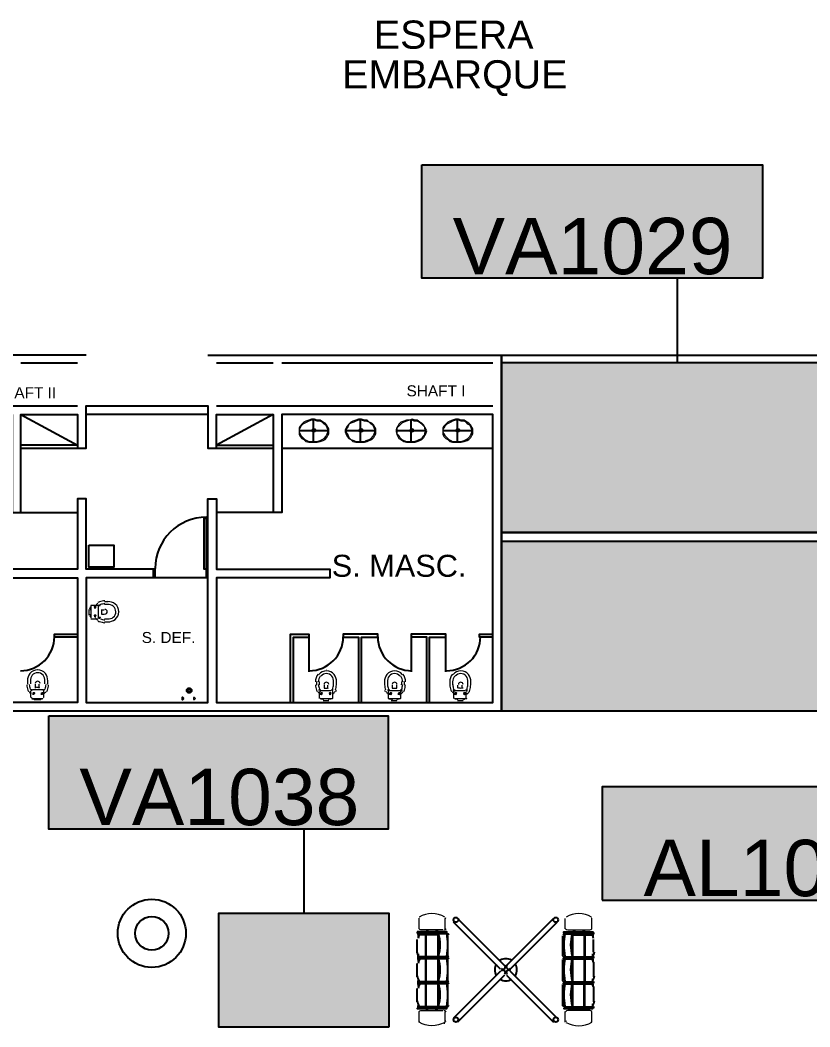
# Model space of a CAD drawing. Header units: inches. Extents: x 6 to 332, y 4 to 234.
# Drawn here: x 220.43 to 234.37, y 118.92 to 136.68 of the extents above; entities that cross this region are included whole.
import ezdxf

# ---------------------------------------------------------------- set-up
doc = ezdxf.new("R2010")
doc.units = ezdxf.units.IN
doc.header["$MEASUREMENT"] = 0
for name, color, linetype, true_color in [('PDF_BASE', 7, 'Continuous', 0x767676), ('PDF_COM_ALIMENTAÇÃO', 7, 'Continuous', 0xbe1e2d), ('PDF_COM_AÇÃO EVENTUAL', 7, 'Continuous', 0xa29dcd), ('PDF_COM_VAREJO', 7, 'Continuous', 0xead817), ('PDF_Text', 7, 'Continuous', 0x767676)]:
    doc.layers.add(name, color=color, linetype=linetype, true_color=true_color)
doc.styles.add('PDF Arial', font='arial.ttf')

msp = doc.modelspace()

# ---------------------------------------------------------------- linework, layer by layer
at = {"layer": 'PDF_BASE', "lineweight": 25}
for points in [[(221.599, 130.769), (198.485, 130.769), (194.777, 134.495), (194.354, 134.071), (203.87, 124.538), (204.073, 124.538)], [(248.98, 124.487), (248.98, 128.196), (254.145, 128.196), (254.145, 134.342), (259.191, 134.342), (259.191, 124.487), (228.931, 124.487), (222.598, 124.487)], [(241.496, 127.637), (228.931, 127.637), (228.931, 130.769), (241.496, 130.769), (241.496, 133.089), (238.973, 133.089)], [(228.931, 126.587), (228.931, 130.769), (228.931, 124.487), (216.418, 124.487), (216.418, 130.634), (198.638, 130.634), (202.515, 126.756), (204.073, 126.756), (204.073, 124.487)], [(223.75, 130.769), (235.146, 130.769)], [(220.448, 130.634), (221.447, 130.634)], [(223.902, 130.634), (224.901, 130.634)], [(225.054, 130.634), (228.779, 130.634)], [(235.146, 130.634), (241.496, 130.634), (241.496, 127.637), (228.931, 127.637)], [(216.57, 129.872), (221.447, 129.872)], [(220.448, 129.127), (221.599, 129.127), (221.599, 129.872), (223.75, 129.872), (223.75, 129.127), (224.901, 129.127)], [(223.902, 129.872), (228.779, 129.872)], [(222.818, 126.841), (222.818, 126.993), (221.599, 126.993), (221.599, 128.229), (221.447, 128.229), (221.447, 126.993), (219.449, 126.993), (219.449, 126.841), (221.447, 126.841), (221.447, 124.64), (216.57, 124.64), (216.57, 129.72), (220.295, 129.72), (220.295, 127.992), (221.447, 127.992)], [(220.448, 127.992), (220.448, 129.72), (221.447, 129.72), (221.447, 129.127)], [(220.448, 129.72), (221.447, 129.178), (220.448, 129.178)], [(223.75, 126.841), (221.599, 126.841), (221.599, 124.64), (223.75, 124.64), (223.75, 126.993), (223.75, 128.229), (223.902, 128.229), (223.902, 126.993), (225.9, 126.993), (225.9, 126.841), (223.902, 126.841), (223.902, 124.64), (228.779, 124.64), (228.779, 129.72), (225.054, 129.72), (225.054, 127.992), (223.902, 127.992)], [(223.75, 129.72), (221.599, 129.72)], [(223.902, 129.127), (223.902, 129.72), (224.901, 129.72), (224.901, 127.992)], [(224.901, 129.72), (223.902, 129.178), (224.901, 129.178)], [(225.612, 129.245), (225.612, 129.618)], [(226.442, 129.245), (226.442, 129.618)], [(227.339, 129.245), (227.339, 129.618)], [(228.152, 129.245), (228.152, 129.618)], [(225.866, 129.432), (225.358, 129.432)], [(226.696, 129.432), (226.188, 129.432)], [(227.593, 129.432), (227.086, 129.432)], [(228.406, 129.432), (227.898, 129.432)], [(225.054, 129.127), (228.779, 129.127)], [(223.75, 126.993), (223.682, 126.993), (223.682, 127.891), (223.716, 127.891), (223.716, 126.841)], [(228.931, 127.484), (241.496, 127.484), (241.496, 124.487)], [(222.784, 126.993), (222.784, 126.841)], [(221.768, 126.316), (221.752, 126.316), (221.752, 126.299)], [(221.768, 126.164), (221.752, 126.164), (221.752, 126.147)], [(221.447, 125.791), (221.04, 125.791), (221.04, 125.842), (221.447, 125.842)], [(225.206, 124.64), (225.206, 125.842), (225.528, 125.842), (225.528, 125.182)], [(225.257, 124.64), (225.257, 125.791), (225.528, 125.791)], [(226.459, 124.64), (226.459, 125.791), (226.747, 125.791), (226.747, 125.842), (226.137, 125.842), (226.137, 125.791), (226.408, 125.791), (226.408, 124.64)], [(227.949, 125.182), (227.949, 125.842), (227.339, 125.842), (227.339, 125.182)], [(227.61, 124.64), (227.61, 125.791), (227.339, 125.791)], [(227.661, 124.64), (227.661, 125.791), (227.949, 125.791)], [(228.779, 125.791), (228.542, 125.791), (228.542, 125.842), (228.779, 125.842)], [(220.651, 124.792), (220.668, 124.792), (220.668, 124.775)], [(220.82, 124.775), (220.82, 124.792), (220.803, 124.792)], [(225.748, 124.775), (225.748, 124.792), (225.765, 124.792)], [(225.917, 124.792), (225.9, 124.792), (225.9, 124.775)], [(226.95, 124.792), (226.967, 124.792), (226.967, 124.775)], [(227.102, 124.792), (227.119, 124.792), (227.119, 124.775)], [(228.118, 124.775), (228.118, 124.792), (228.135, 124.792)], [(228.288, 124.792), (228.271, 124.792), (228.271, 124.775)], [(228.982, 120), (228.152, 120.83)], [(229.016, 120), (229.846, 120.83)], [(227.61, 120.626), (227.61, 120.593)], [(227.627, 120.626), (227.627, 120.593)], [(227.78, 120.626), (227.78, 120.593)], [(227.797, 120.626), (227.797, 120.593)], [(228.914, 119.932), (228.085, 120.762)], [(229.084, 119.932), (229.913, 120.762)], [(230.201, 120.626), (230.201, 120.593)], [(230.218, 120.626), (230.218, 120.593)], [(230.371, 120.626), (230.371, 120.593)], [(230.387, 120.626), (230.387, 120.593)], [(227.441, 120.593), (227.441, 120.593)], [(227.966, 120.559), (227.441, 120.559)], [(227.458, 120.593), (227.458, 120.593)], [(227.458, 120.559), (227.458, 120.491)], [(227.831, 120.542), (227.475, 120.542)], [(227.593, 120.152), (227.593, 120.542), (227.593, 120.152)], [(227.814, 120.152), (227.814, 120.542), (227.814, 120.152)], [(227.949, 120.593), (227.949, 120.593)], [(227.966, 120.593), (227.966, 120.593)], [(227.983, 120.169), (227.983, 120.525)], [(230.015, 120.169), (230.015, 120.525)], [(230.032, 120.593), (230.032, 120.593)], [(230.032, 120.559), (230.54, 120.559), (230.54, 120.491)], [(230.167, 120.542), (230.523, 120.542)], [(230.184, 120.152), (230.184, 120.542), (230.184, 120.152)], [(230.387, 120.542), (230.387, 120.152)], [(230.404, 120.542), (230.404, 120.152)], [(230.54, 120.593), (230.54, 120.593)], [(230.557, 120.237), (230.557, 120.457)], [(227.966, 120.152), (227.441, 120.152)], [(227.966, 120.118), (227.441, 120.118)], [(227.458, 120.203), (227.458, 120.152)], [(227.458, 120.118), (227.458, 120.068)], [(227.831, 120.118), (227.475, 120.118)], [(227.593, 119.712), (227.593, 120.118), (227.593, 119.712)], [(227.814, 119.712), (227.814, 120.118), (227.814, 119.712)], [(227.983, 119.729), (227.983, 120.102)], [(230.015, 119.729), (230.015, 120.102)], [(230.032, 120.152), (230.54, 120.152), (230.54, 120.203)], [(230.032, 120.118), (230.54, 120.118), (230.54, 120.068)], [(230.167, 120.152), (230.523, 120.152)], [(230.184, 119.712), (230.184, 120.118), (230.184, 119.712)], [(230.387, 120.118), (230.387, 119.712)], [(230.404, 120.118), (230.404, 119.712)], [(227.441, 119.797), (227.441, 120.034)], [(228.914, 119.898), (228.085, 119.069)], [(229.084, 119.898), (229.913, 119.069)], [(227.966, 119.712), (227.441, 119.712)], [(227.458, 119.763), (227.458, 119.712)], [(227.831, 119.712), (227.475, 119.712)], [(228.982, 119.831), (228.152, 119.001)], [(229.016, 119.831), (229.846, 119.001)], [(230.032, 119.712), (230.54, 119.712), (230.54, 119.763)], [(230.167, 119.712), (230.523, 119.712)], [(227.966, 119.678), (227.441, 119.678)], [(227.441, 119.356), (227.441, 119.594)], [(227.458, 119.678), (227.458, 119.627)], [(227.831, 119.678), (227.475, 119.678)], [(227.593, 119.678), (227.593, 119.272), (227.593, 119.678)], [(227.814, 119.678), (227.814, 119.272), (227.814, 119.678)], [(227.983, 119.289), (227.983, 119.661)], [(230.015, 119.289), (230.015, 119.661)], [(230.032, 119.678), (230.54, 119.678), (230.54, 119.627)], [(230.184, 119.678), (230.184, 119.272), (230.184, 119.678)], [(230.387, 119.272), (230.387, 119.678)], [(230.404, 119.272), (230.404, 119.678)], [(227.966, 119.272), (227.441, 119.272)], [(227.441, 119.238), (227.441, 119.238)], [(227.441, 119.238), (227.441, 119.238)], [(227.441, 119.238), (227.458, 119.238)], [(227.458, 119.323), (227.458, 119.272)], [(227.458, 119.238), (227.458, 119.238)], [(227.831, 119.272), (227.475, 119.272)], [(227.61, 119.204), (227.61, 119.238)], [(227.627, 119.204), (227.627, 119.238)], [(227.78, 119.204), (227.78, 119.238)], [(227.797, 119.204), (227.797, 119.238)], [(227.949, 119.238), (227.949, 119.238)], [(227.949, 119.238), (227.949, 119.238)], [(227.966, 119.238), (227.966, 119.238)], [(230.032, 119.272), (230.54, 119.272), (230.54, 119.323)], [(230.032, 119.238), (230.032, 119.238)], [(230.032, 119.238), (230.032, 119.238)], [(230.049, 119.238), (230.049, 119.238)], [(230.167, 119.272), (230.523, 119.272)], [(230.201, 119.204), (230.201, 119.238)], [(230.218, 119.204), (230.218, 119.238)], [(230.371, 119.204), (230.371, 119.238)], [(230.387, 119.204), (230.387, 119.238)], [(230.54, 119.238), (230.54, 119.238)], [(230.54, 119.238), (230.54, 119.238)]]:
    msp.add_lwpolyline(points, dxfattribs=at)
at = {"layer": 'PDF_BASE', "lineweight": 0}
for points in [[(225.883, 129.432), (225.883, 129.466), (225.866, 129.499), (225.849, 129.533), (225.816, 129.567), (225.782, 129.584), (225.731, 129.618), (225.68, 129.618), (225.629, 129.635), (225.578, 129.635), (225.528, 129.618), (225.477, 129.601), (225.443, 129.584), (225.409, 129.55), (225.375, 129.516), (225.358, 129.483), (225.358, 129.449), (225.358, 129.415), (225.358, 129.364), (225.375, 129.33), (225.409, 129.296), (225.443, 129.279), (225.477, 129.245), (225.528, 129.229), (225.578, 129.229), (225.629, 129.229), (225.68, 129.229), (225.731, 129.245), (225.782, 129.262), (225.816, 129.279), (225.849, 129.313), (225.866, 129.347), (225.883, 129.381)], [(225.866, 129.432), (225.866, 129.466), (225.849, 129.499), (225.832, 129.533), (225.799, 129.55), (225.765, 129.584), (225.731, 129.601), (225.68, 129.601), (225.629, 129.618), (225.578, 129.618), (225.528, 129.601), (225.494, 129.584), (225.46, 129.567), (225.426, 129.55), (225.392, 129.516), (225.375, 129.483), (225.358, 129.449), (225.358, 129.415), (225.375, 129.381), (225.392, 129.347), (225.426, 129.313), (225.46, 129.279), (225.494, 129.262), (225.528, 129.245), (225.578, 129.245), (225.629, 129.245), (225.68, 129.245), (225.731, 129.262), (225.765, 129.279), (225.799, 129.296), (225.832, 129.33), (225.849, 129.364), (225.866, 129.398)], [(226.713, 129.432), (226.713, 129.466), (226.696, 129.499), (226.679, 129.533), (226.645, 129.567), (226.594, 129.584), (226.561, 129.618), (226.51, 129.618), (226.459, 129.635), (226.408, 129.635), (226.357, 129.618), (226.307, 129.601), (226.273, 129.584), (226.239, 129.55), (226.205, 129.516), (226.188, 129.483), (226.171, 129.449), (226.171, 129.415), (226.188, 129.364), (226.205, 129.33), (226.239, 129.296), (226.273, 129.279), (226.307, 129.245), (226.357, 129.229), (226.408, 129.229), (226.459, 129.229), (226.51, 129.229), (226.561, 129.245), (226.594, 129.262), (226.645, 129.279), (226.679, 129.313), (226.696, 129.347), (226.713, 129.381)], [(226.696, 129.432), (226.696, 129.466), (226.679, 129.499), (226.662, 129.533), (226.628, 129.55), (226.594, 129.584), (226.544, 129.601), (226.51, 129.601), (226.459, 129.618), (226.408, 129.618), (226.357, 129.601), (226.324, 129.584), (226.273, 129.567), (226.239, 129.55), (226.222, 129.516), (226.205, 129.483), (226.188, 129.449), (226.188, 129.415), (226.205, 129.381), (226.222, 129.347), (226.239, 129.313), (226.273, 129.279), (226.324, 129.262), (226.357, 129.245), (226.408, 129.245), (226.459, 129.245), (226.51, 129.245), (226.544, 129.262), (226.594, 129.279), (226.628, 129.296), (226.662, 129.33), (226.679, 129.364), (226.696, 129.398)], [(227.61, 129.432), (227.593, 129.466), (227.577, 129.499), (227.56, 129.533), (227.526, 129.567), (227.492, 129.584), (227.441, 129.618), (227.407, 129.618), (227.356, 129.635), (227.306, 129.618), (227.255, 129.618), (227.204, 129.601), (227.153, 129.584), (227.119, 129.55), (227.102, 129.516), (227.086, 129.483), (227.069, 129.449), (227.069, 129.415), (227.086, 129.364), (227.102, 129.33), (227.119, 129.296), (227.153, 129.279), (227.204, 129.245), (227.255, 129.229), (227.306, 129.229), (227.356, 129.229), (227.407, 129.229), (227.441, 129.245), (227.492, 129.262), (227.526, 129.279), (227.56, 129.313), (227.577, 129.347), (227.593, 129.381)], [(227.593, 129.432), (227.577, 129.466), (227.577, 129.499), (227.543, 129.533), (227.526, 129.55), (227.475, 129.584), (227.441, 129.601), (227.39, 129.601), (227.356, 129.618), (227.306, 129.618), (227.255, 129.601), (227.204, 129.584), (227.17, 129.567), (227.136, 129.533), (227.119, 129.516), (227.086, 129.483), (227.086, 129.449), (227.086, 129.415), (227.086, 129.381), (227.119, 129.347), (227.136, 129.313), (227.17, 129.279), (227.204, 129.262), (227.255, 129.245), (227.306, 129.245), (227.356, 129.245), (227.39, 129.245), (227.441, 129.262), (227.475, 129.279), (227.526, 129.296), (227.543, 129.33), (227.577, 129.364), (227.577, 129.398)], [(228.423, 129.432), (228.423, 129.466), (228.406, 129.499), (228.389, 129.533), (228.355, 129.567), (228.322, 129.584), (228.271, 129.618), (228.22, 129.618), (228.169, 129.635), (228.118, 129.635), (228.068, 129.618), (228.017, 129.601), (227.983, 129.584), (227.949, 129.55), (227.915, 129.516), (227.898, 129.483), (227.898, 129.449), (227.898, 129.415), (227.898, 129.364), (227.915, 129.33), (227.949, 129.296), (227.983, 129.279), (228.017, 129.245), (228.068, 129.229), (228.118, 129.229), (228.169, 129.229), (228.22, 129.229), (228.271, 129.245), (228.322, 129.262), (228.355, 129.279), (228.389, 129.313), (228.406, 129.347), (228.423, 129.381)], [(228.406, 129.432), (228.406, 129.466), (228.389, 129.499), (228.372, 129.533), (228.339, 129.55), (228.305, 129.584), (228.271, 129.601), (228.22, 129.601), (228.169, 129.618), (228.118, 129.618), (228.068, 129.601), (228.034, 129.584), (228, 129.567), (227.966, 129.55), (227.932, 129.516), (227.915, 129.483), (227.898, 129.449), (227.898, 129.415), (227.915, 129.381), (227.932, 129.347), (227.966, 129.313), (228, 129.279), (228.034, 129.262), (228.068, 129.245), (228.118, 129.245), (228.169, 129.245), (228.22, 129.245), (228.271, 129.262), (228.305, 129.279), (228.339, 129.296), (228.372, 129.33), (228.389, 129.364), (228.406, 129.398)], [(223.326, 124.707), (223.309, 124.724), (223.292, 124.724), (223.292, 124.707), (223.292, 124.69), (223.309, 124.69)], [(223.53, 124.707), (223.513, 124.724), (223.496, 124.724), (223.496, 124.707), (223.496, 124.69), (223.513, 124.69)], [(227.949, 119.238), (227.949, 119.238), (227.949, 119.238)], [(230.049, 119.238), (230.049, 119.238), (230.049, 119.238)]]:
    msp.add_lwpolyline(points, close=True, dxfattribs=at)
at = {"layer": 'PDF_BASE', "lineweight": 25}
for points in [[(221.65, 127.417), (222.09, 127.417), (222.09, 127.027), (221.65, 127.027)], [(223.326, 124.707), (223.309, 124.724), (223.292, 124.724), (223.292, 124.707), (223.292, 124.69), (223.309, 124.69)], [(227.441, 120.593), (227.441, 120.576), (227.458, 120.576), (227.966, 120.576), (227.966, 120.593), (227.949, 120.593), (227.458, 120.593)], [(230.049, 120.593), (230.54, 120.593), (230.54, 120.576), (230.032, 120.576), (230.032, 120.593)], [(227.949, 119.238), (227.966, 119.238), (227.441, 119.238), (227.458, 119.238)], [(230.049, 119.238), (230.032, 119.238), (230.54, 119.238)]]:
    msp.add_lwpolyline(points, close=True, dxfattribs=at)
at = {"layer": 'PDF_BASE', "lineweight": 0}
for points in [[(221.65, 126.282), (221.65, 126.282)], [(221.65, 126.282), (221.65, 126.181)], [(221.667, 126.316), (221.667, 126.316)], [(221.667, 126.282), (221.667, 126.282)], [(221.667, 126.282), (221.684, 126.282)], [(221.802, 126.35), (221.684, 126.35)], [(221.684, 126.35), (221.684, 126.35)], [(221.684, 126.333), (221.684, 126.13)], [(221.684, 126.333), (221.684, 126.333)], [(221.752, 126.35), (221.752, 126.35)], [(221.802, 126.35), (221.802, 126.35)], [(221.819, 126.147), (221.819, 126.333)], [(221.819, 126.333), (221.819, 126.333)], [(221.65, 126.181), (221.65, 126.181)], [(221.667, 126.181), (221.667, 126.181)], [(221.667, 126.181), (221.684, 126.181)], [(221.667, 126.164), (221.667, 126.164)], [(221.667, 126.164), (221.684, 126.147)], [(221.684, 126.13), (221.684, 126.13)], [(221.684, 126.113), (221.684, 126.113)], [(221.684, 126.113), (221.802, 126.113)], [(221.752, 126.113), (221.752, 126.113)], [(221.802, 126.113), (221.802, 126.113)], [(221.819, 126.147), (221.819, 126.147)], [(221.921, 126.265), (221.87, 126.265)], [(221.87, 126.265), (221.87, 126.265)], [(221.87, 126.197), (221.87, 126.197)], [(221.921, 126.265), (221.921, 126.265)], [(221.921, 126.197), (221.921, 126.197)], [(220.837, 124.86), (220.651, 124.86)], [(220.651, 124.86), (220.651, 124.86)], [(220.702, 124.961), (220.702, 124.894)], [(220.702, 124.961), (220.702, 124.961)], [(220.702, 124.894), (220.702, 124.894)], [(220.769, 124.894), (220.769, 124.961)], [(220.769, 124.961), (220.769, 124.961)], [(220.769, 124.894), (220.769, 124.894)], [(220.837, 124.86), (220.837, 124.86)], [(225.799, 124.944), (225.799, 124.944)], [(225.799, 124.894), (225.799, 124.894)], [(225.866, 124.894), (225.866, 124.944)], [(225.866, 124.944), (225.866, 124.944)], [(225.866, 124.894), (225.866, 124.894)], [(227.001, 124.944), (227.001, 124.944)], [(227.001, 124.894), (227.001, 124.894)], [(227.086, 124.944), (227.086, 124.944)], [(227.086, 124.894), (227.086, 124.894)], [(228.152, 124.944), (228.152, 124.894)], [(228.152, 124.944), (228.152, 124.944)], [(228.152, 124.894), (228.152, 124.894)], [(228.237, 124.894), (228.237, 124.944)], [(228.237, 124.944), (228.237, 124.944)], [(228.237, 124.894), (228.237, 124.894)], [(220.617, 124.843), (220.617, 124.724)], [(220.617, 124.843), (220.617, 124.843)], [(220.617, 124.792), (220.617, 124.792)], [(220.617, 124.724), (220.617, 124.724)], [(220.634, 124.707), (220.634, 124.707)], [(220.634, 124.707), (220.837, 124.707)], [(220.651, 124.707), (220.651, 124.69)], [(220.651, 124.69), (220.651, 124.69)], [(220.685, 124.707), (220.685, 124.69), (220.786, 124.69), (220.786, 124.707)], [(220.685, 124.69), (220.685, 124.69)], [(220.685, 124.69), (220.685, 124.69)], [(220.786, 124.69), (220.786, 124.69)], [(220.786, 124.69), (220.786, 124.69)], [(220.82, 124.69), (220.82, 124.69)], [(220.837, 124.707), (220.837, 124.707)], [(220.854, 124.724), (220.854, 124.843)], [(220.854, 124.843), (220.854, 124.843)], [(220.854, 124.792), (220.854, 124.792)], [(220.854, 124.724), (220.854, 124.724)], [(225.714, 124.826), (225.714, 124.707)], [(225.714, 124.826), (225.714, 124.826)], [(225.714, 124.775), (225.714, 124.775)], [(225.714, 124.707), (225.714, 124.707)], [(225.917, 124.843), (225.731, 124.843)], [(225.731, 124.843), (225.731, 124.843)], [(225.731, 124.707), (225.731, 124.707)], [(225.731, 124.707), (225.934, 124.707)], [(225.748, 124.707), (225.748, 124.69)], [(225.748, 124.69), (225.748, 124.69)], [(225.782, 124.69), (225.782, 124.707)], [(225.782, 124.69), (225.782, 124.69)], [(225.883, 124.69), (225.883, 124.707)], [(225.883, 124.69), (225.883, 124.69)], [(225.9, 124.69), (225.9, 124.69)], [(225.917, 124.843), (225.917, 124.843)], [(225.934, 124.707), (225.934, 124.707)], [(225.951, 124.707), (225.951, 124.826)], [(225.951, 124.826), (225.951, 124.826)], [(225.951, 124.775), (225.951, 124.775)], [(225.951, 124.707), (225.951, 124.707)], [(226.933, 124.826), (226.933, 124.707), (227.136, 124.707)], [(226.933, 124.826), (226.933, 124.826)], [(226.933, 124.775), (226.933, 124.775)], [(226.933, 124.707), (226.933, 124.707)], [(226.933, 124.707), (226.933, 124.707)], [(227.136, 124.843), (226.95, 124.843)], [(226.95, 124.843), (226.95, 124.843)], [(226.95, 124.707), (226.967, 124.69)], [(226.967, 124.69), (226.967, 124.69)], [(226.984, 124.69), (226.984, 124.707)], [(226.984, 124.69), (226.984, 124.69)], [(227.086, 124.69), (227.086, 124.707)], [(227.086, 124.69), (227.086, 124.69)], [(227.119, 124.69), (227.119, 124.69)], [(227.136, 124.843), (227.136, 124.843)], [(227.136, 124.707), (227.136, 124.707)], [(227.153, 124.707), (227.153, 124.826)], [(227.153, 124.826), (227.153, 124.826)], [(227.153, 124.775), (227.153, 124.775)], [(227.153, 124.707), (227.153, 124.707)], [(228.085, 124.826), (228.085, 124.707)], [(228.085, 124.826), (228.085, 124.826)], [(228.085, 124.775), (228.085, 124.775)], [(228.085, 124.707), (228.085, 124.707)], [(228.288, 124.843), (228.101, 124.843)], [(228.101, 124.843), (228.101, 124.843)], [(228.101, 124.707), (228.305, 124.707), (228.305, 124.826)], [(228.101, 124.707), (228.101, 124.707)], [(228.118, 124.707), (228.118, 124.69)], [(228.118, 124.69), (228.118, 124.69)], [(228.152, 124.69), (228.152, 124.707)], [(228.152, 124.69), (228.152, 124.69)], [(228.254, 124.69), (228.254, 124.707)], [(228.254, 124.69), (228.254, 124.69)], [(228.271, 124.69), (228.271, 124.707)], [(228.271, 124.69), (228.271, 124.69)], [(228.288, 124.843), (228.288, 124.843)], [(228.305, 124.826), (228.305, 124.826)], [(228.305, 124.775), (228.305, 124.775)], [(228.305, 124.707), (228.305, 124.707)], [(228.305, 124.707), (228.305, 124.707)], [(225.782, 124.674), (225.782, 124.674)], [(225.782, 124.674), (225.883, 124.674)], [(225.883, 124.674), (225.883, 124.674)], [(226.984, 124.674), (226.984, 124.674)], [(226.984, 124.674), (227.086, 124.674)], [(227.086, 124.674), (227.086, 124.674)], [(228.152, 124.674), (228.152, 124.674)], [(228.152, 124.674), (228.254, 124.674)], [(228.254, 124.674), (228.254, 124.674)], [(227.932, 120.83), (227.932, 120.643)], [(230.049, 120.83), (230.049, 120.643)], [(227.932, 119.187), (227.932, 119.001)], [(230.049, 119.187), (230.049, 119.001)], [(227.915, 118.984), (227.932, 118.984)], [(230.066, 118.984), (230.066, 118.984)]]:
    msp.add_lwpolyline(points, dxfattribs=at)
for points in [[(221.675, 126.299, 0.399698), (221.667, 126.293, -0.252782), (221.684, 126.316), (221.667, 126.316)], [(221.927, 126.433, 0.054222), (221.836, 126.415, 0.065502), (221.807, 126.403)], [(221.826, 126.347, 0.100573), (221.809, 126.35, -0.448452), (221.819, 126.341)], [(221.932, 126.382, 0.054221), (221.852, 126.365, 0.314953), (221.836, 126.341)], [(221.98, 126.113, 0.171295), (222.079, 126.143, 0.222394), (222.124, 126.241, 0.222394), (222.079, 126.337, 0.17127), (221.98, 126.367)], [(221.981, 126.062, 0.170482), (222.112, 126.104, 0.22277), (222.175, 126.238, 0.223475), (222.112, 126.376, 0.170481), (221.981, 126.418)], [(221.675, 126.181, -0.399698), (221.667, 126.187, 0.252782), (221.68, 126.167)], [(221.819, 126.139, -0.448452), (221.809, 126.13, 0.100597), (221.826, 126.133)], [(221.873, 126.279, 0.075018), (221.87, 126.197), (221.921, 126.197)], [(221.807, 126.076, 0.065502), (221.834, 126.066, 0.054222), (221.927, 126.047)], [(220.922, 125.021, 0.170481), (220.88, 125.152, 0.222744), (220.746, 125.215, 0.22345), (220.608, 125.152, 0.170482), (220.566, 125.021)], [(220.871, 125.02, 0.171295), (220.841, 125.12, 0.222369), (220.743, 125.165, 0.222367), (220.647, 125.12, 0.171295), (220.617, 125.02)], [(226.019, 125.005, 0.170481), (225.977, 125.135, 0.222744), (225.843, 125.198, 0.22345), (225.705, 125.135)], [(225.968, 125.003, 0.171295), (225.938, 125.103, 0.222369), (225.84, 125.148, 0.222367), (225.744, 125.103)], [(227.179, 125.135, 0.222744), (227.045, 125.198, 0.22345), (226.907, 125.135, 0.170482), (226.865, 125.005)], [(227.14, 125.103, 0.222369), (227.042, 125.148, 0.222367), (226.946, 125.103, 0.171295), (226.916, 125.003)], [(228.389, 125.005, 0.170481), (228.347, 125.135, 0.222744), (228.213, 125.198, 0.22345), (228.076, 125.135)], [(228.339, 125.003, 0.171295), (228.308, 125.103, 0.222369), (228.21, 125.148, 0.222367), (228.115, 125.103)], [(220.551, 124.951, 0.054222), (220.569, 124.859, 0.065502), (220.581, 124.831)], [(220.637, 124.866, 0.100597), (220.634, 124.85, -0.448416), (220.643, 124.86, -0.314953), (220.619, 124.876, -0.054221), (220.601, 124.955)], [(220.887, 124.955, -0.054221), (220.869, 124.876, -0.314953), (220.845, 124.86, -0.448452), (220.854, 124.85, 0.100597), (220.851, 124.866)], [(220.907, 124.831, 0.065502), (220.918, 124.857, 0.054222), (220.937, 124.951)], [(225.648, 124.951, 0.054222), (225.665, 124.859, 0.065502), (225.678, 124.831)], [(225.698, 124.955, 0.054221), (225.716, 124.876, 0.314953), (225.74, 124.86)], [(225.799, 124.944), (225.799, 124.894, 0.075018), (225.88, 124.897)], [(225.925, 124.86, 0.314953), (225.951, 124.874, 0.054221), (225.967, 124.955)], [(226.917, 124.955, 0.054221), (226.935, 124.876, 0.314953), (226.959, 124.86)], [(227.001, 124.944), (227.001, 124.894, 0.075018), (227.086, 124.894), (227.086, 124.944)], [(227.144, 124.86, 0.314953), (227.17, 124.874, 0.054221), (227.186, 124.955)], [(227.207, 124.831, 0.065502), (227.217, 124.857, 0.054222), (227.236, 124.951)], [(228.018, 124.951, 0.054222), (228.036, 124.859, 0.065502), (228.048, 124.831)], [(228.069, 124.955, 0.054221), (228.086, 124.876, 0.314953), (228.111, 124.86)], [(228.296, 124.86, 0.314953), (228.322, 124.874, 0.054221), (228.337, 124.955)], [(228.327, 124.798, 0.168704), (228.363, 124.832, 0.065502), (228.369, 124.857, 0.054222), (228.388, 124.951)], [(220.592, 124.832, 0.168704), (220.629, 124.798, 0.293588), (220.629, 124.808)], [(220.671, 124.704, 0.252782), (220.691, 124.691, -0.399698), (220.685, 124.699)], [(220.82, 124.69), (220.82, 124.707, -0.252782), (220.797, 124.691, 0.399698), (220.803, 124.699)], [(220.859, 124.808, 0.293588), (220.854, 124.8, 0.168704), (220.896, 124.832)], [(225.734, 124.85, 0.100597), (225.731, 124.833, -0.448416), (225.74, 124.843)], [(225.768, 124.704, 0.252782), (225.788, 124.691, -0.399698), (225.782, 124.699)], [(225.9, 124.69), (225.917, 124.707, -0.252782), (225.894, 124.691)], [(225.942, 124.843, -0.448452), (225.951, 124.833, 0.100597), (225.948, 124.85)], [(226.936, 124.85, 0.100597), (226.933, 124.833, -0.448416), (226.942, 124.843)], [(227.119, 124.69), (227.119, 124.707, -0.252782), (227.096, 124.691, 0.399698), (227.102, 124.699)], [(228.138, 124.704, 0.252782), (228.158, 124.691, -0.399698), (228.152, 124.699)], [(228.312, 124.843, -0.448452), (228.322, 124.833, 0.100597), (228.319, 124.85)], [(227.898, 120.626), (227.509, 120.626, -0.199611), (227.475, 120.643), (227.475, 120.83, -0.06473), (227.484, 120.836)], [(230.063, 120.647, 0.199608), (230.1, 120.626), (230.489, 120.626, 0.199608), (230.523, 120.643), (230.523, 120.83, 0.064734), (230.514, 120.836)], [(227.928, 118.996, -0.282034), (227.475, 119.001), (227.475, 119.187, -0.199611), (227.509, 119.204), (227.898, 119.204)], [(230.07, 118.996, 0.282008), (230.523, 119.001), (230.523, 119.187, 0.199611), (230.489, 119.204), (230.1, 119.204, 0.199608), (230.063, 119.184)]]:
    msp.add_lwpolyline(points, format="xyb", dxfattribs=at)
at = {"layer": 'PDF_BASE', "lineweight": 25}
for points in [[(227.831, 120.152), (227.475, 120.152, -0.125917), (227.441, 120.237), (227.441, 120.457)], [(227.965, 119.248, 0.099998), (227.965, 119.278, 0.096894), (227.963, 119.687, 0.099998), (227.965, 119.719, 0.096894), (227.963, 120.127, 0.099998), (227.965, 120.159, 0.096894), (227.963, 120.567)], [(230.052, 120.567, 0.09687), (230.05, 120.159, 0.099991), (230.052, 120.127, 0.09687), (230.05, 119.719, 0.099991), (230.052, 119.687, 0.09687), (230.05, 119.278, 0.099991), (230.05, 119.248)], [(229.106, 120.091, 0.133912), (229.007, 120.118, 0.133962), (228.909, 120.091)], [(230.167, 120.118), (230.523, 120.118, -0.118597), (230.557, 120.034), (230.557, 119.797)], [(228.909, 119.756, 0.133986), (229.007, 119.729, 0.133913), (229.106, 119.756)], [(230.167, 119.678), (230.523, 119.678, -0.118887), (230.557, 119.594), (230.557, 119.356)]]:
    msp.add_lwpolyline(points, format="xyb", dxfattribs=at)
for centre, radius in [((225.621, 129.44), 0.0254), ((225.621, 129.44), 0.0254), ((226.451, 129.44), 0.0254), ((226.451, 129.44), 0.0254), ((227.348, 129.44), 0.0254), ((227.348, 129.44), 0.0254), ((228.161, 129.44), 0.0254), ((228.161, 129.44), 0.0254), ((221.76, 126.324), 0.00847), ((221.76, 126.172), 0.00847), ((223.419, 124.851), 0.0423), ((223.419, 124.851), 0.0254), ((220.676, 124.801), 0.00847), ((220.829, 124.801), 0.00847), ((225.756, 124.801), 0.00847), ((225.909, 124.801), 0.00847), ((226.975, 124.801), 0.00847), ((227.128, 124.801), 0.00847), ((228.127, 124.801), 0.00847), ((228.279, 124.801), 0.00847), ((222.759, 120.567), 0.601), ((222.759, 120.567), 0.296), ((228.127, 120.804), 0.0423), ((229.888, 120.804), 0.0423), ((228.127, 119.043), 0.0423), ((229.888, 119.043), 0.0423)]:
    msp.add_circle(centre, radius, dxfattribs=at)
at = {"layer": 'PDF_BASE', "lineweight": 0}
for centre, radius in [((225.621, 129.44), 0.0254), ((225.621, 129.44), 0.0254), ((226.451, 129.44), 0.0254), ((226.451, 129.44), 0.0254), ((227.348, 129.44), 0.0254), ((227.348, 129.44), 0.0254), ((228.161, 129.44), 0.0254), ((228.161, 129.44), 0.0254), ((221.76, 126.324), 0.00847), ((221.76, 126.172), 0.00847), ((220.676, 124.801), 0.00847), ((220.829, 124.801), 0.00847), ((225.756, 124.784), 0.00847), ((225.909, 124.784), 0.00847), ((226.975, 124.784), 0.00847), ((227.128, 124.784), 0.00847), ((228.127, 124.784), 0.00847), ((228.279, 124.784), 0.00847)]:
    msp.add_circle(centre, radius, dxfattribs=at)
at = {"layer": 'PDF_BASE', "lineweight": 25}
for centre, radius, start, end in [((223.724, 127.002), 0.906, 90, 180), ((221.828, 126.308), 0.0423, 69.0542, 92.0266), ((221.828, 126.172), 0.0423, 267.9731, 290.9509), ((221.968, 126.24), 0.224, 359.4716, 359.5935), ((220.439, 125.8), 0.601, 270, 0), ((225.536, 125.8), 0.601, 270, 0), ((227.348, 125.8), 0.601, 180, 270), ((227.958, 125.8), 0.601, 270, 0), ((220.744, 125.066), 0.15, 90.371, 90.5539), ((225.841, 125.066), 0.149, 89.4612, 89.6442), ((220.676, 124.851), 0.0423, 159.0495, 182.0267), ((220.812, 124.851), 0.0423, 357.9734, 20.9507), ((225.756, 124.851), 0.0423, 159.0491, 182.0269), ((225.909, 124.851), 0.0423, 357.9731, 20.9509), ((226.975, 124.851), 0.0423, 159.0491, 182.0269), ((227.128, 124.851), 0.0423, 357.9731, 20.9509), ((228.127, 124.851), 0.0423, 159.0491, 182.0269), ((228.279, 124.851), 0.0423, 357.9731, 20.9509), ((227.534, 120.567), 0.0762, 168.5791, 191.4209), ((227.653, 120.449), 0.195, 145.1238, 172.1779), ((227.043, 120.364), 0.804, 345.4651, 14.5349), ((227.89, 120.567), 0.0593, 163.3667, 196.6333), ((227.89, 120.567), 0.0762, 348.5791, 11.4209), ((227.974, 120.533), 0.0254, 0.0055, 89.9998), ((230.04, 120.533), 0.0254, 89.9999, 180.0001), ((230.125, 120.567), 0.0762, 168.5797, 191.42), ((230.955, 120.364), 0.804, 165.4597, 194.535), ((230.108, 120.567), 0.0593, 343.3611, 16.6337), ((230.362, 120.449), 0.195, 7.822, 34.876), ((230.481, 120.567), 0.0762, 348.5797, 11.42), ((227.534, 120.144), 0.0762, 168.5791, 191.4209), ((227.653, 120.008), 0.195, 145.1238, 172.1779), ((227.873, 120.144), 0.0593, 163.3667, 196.6333), ((227.043, 119.924), 0.804, 345.4651, 14.5349), ((227.974, 120.178), 0.0254, 269.9999, 0.0001), ((227.974, 120.11), 0.0254, 0.0055, 89.9998), ((230.04, 120.178), 0.0254, 180.003, 269.997), ((230.04, 120.11), 0.0254, 89.9999, 180.0001), ((230.955, 119.924), 0.804, 165.4597, 194.535), ((230.142, 120.144), 0.0593, 343.3611, 16.6337), ((230.379, 120.262), 0.195, 323.9866, 352.694), ((230.481, 120.144), 0.0762, 348.5797, 11.42), ((229.007, 119.924), 0.195, 149.4801, 210.5199), ((228.957, 119.975), 0.0423, 225.0001, 44.9999), ((228.957, 119.873), 0.0423, 315.0001, 134.9999), ((229.058, 119.975), 0.0423, 135.0001, 314.9999), ((229.058, 119.873), 0.0423, 45.0056, 224.9997), ((229.007, 119.924), 0.195, 329.4801, 30.5199), ((227.636, 119.839), 0.195, 187.3061, 216.0131), ((227.534, 119.704), 0.0762, 168.5791, 191.4209), ((227.873, 119.704), 0.0593, 163.3667, 196.6333), ((227.974, 119.737), 0.0254, 269.9999, 0.0001), ((230.04, 119.737), 0.0254, 180.003, 269.997), ((230.142, 119.704), 0.0593, 343.3611, 16.6337), ((230.379, 119.839), 0.195, 323.9866, 352.694), ((230.481, 119.704), 0.0762, 348.5797, 11.42), ((227.653, 119.568), 0.195, 145.091, 172.2107), ((227.043, 119.483), 0.804, 345.4651, 14.5349), ((227.974, 119.67), 0.0254, 0.0055, 89.9998), ((230.04, 119.67), 0.0254, 89.9999, 180.0001), ((230.955, 119.483), 0.804, 165.4597, 194.535), ((227.636, 119.399), 0.195, 187.3061, 216.0131), ((230.379, 119.399), 0.195, 323.9866, 352.694), ((227.534, 119.263), 0.0762, 168.5791, 191.4209), ((227.89, 119.263), 0.0593, 163.3667, 196.6333), ((227.974, 119.297), 0.0254, 269.9999, 0.0001), ((230.04, 119.297), 0.0254, 180.003, 269.997), ((230.108, 119.263), 0.0593, 343.3611, 16.6337), ((230.481, 119.263), 0.0762, 348.5797, 11.42)]:
    msp.add_arc(centre, radius, start, end, dxfattribs=at)
at = {"layer": 'PDF_BASE', "lineweight": 0}
for centre, radius, start, end in [((221.692, 126.341), 0.00847, 92.7845, 182.1921), ((221.76, 126.358), 0.00847, 266.635, 332.0815), ((221.845, 126.324), 0.0762, 118.268, 156.5715), ((221.963, 125.918), 0.499, 87.2862, 94.7739), ((221.963, 125.918), 0.449, 87.1437, 94.7737), ((221.929, 126.24), 0.0423, 275.2404, 84.7596), ((221.692, 126.138), 0.00847, 177.8079, 267.2155), ((221.76, 126.121), 0.00847, 27.9213, 93.3664), ((221.845, 126.155), 0.0762, 203.4285, 241.732), ((221.862, 126.155), 0.0254, 178.7257, 248.6537), ((221.963, 126.477), 0.381, 252.8286, 265.2429), ((221.963, 126.562), 0.449, 265.2263, 272.862), ((221.963, 126.562), 0.5, 265.2264, 272.7189), ((225.858, 125.004), 0.212, 141.0754, 179.7748), ((225.858, 125.004), 0.161, 141.2677, 180.1483), ((227.026, 125.004), 0.161, 359.8517, 38.7323), ((227.026, 125.004), 0.212, 0.2308, 38.93), ((228.228, 125.004), 0.212, 141.0754, 179.7748), ((228.228, 125.004), 0.161, 141.2677, 180.1483), ((221.066, 125.004), 0.5, 177.2811, 184.7736), ((221.066, 125.004), 0.449, 177.138, 184.7737), ((220.744, 124.97), 0.0423, 5.2461, 174.7596), ((220.744, 125.173), 0.262, 261.4196, 278.5804), ((220.422, 125.004), 0.449, 355.2263, 2.862), ((220.422, 125.004), 0.5, 355.2264, 2.7189), ((226.163, 124.987), 0.5, 177.2811, 184.7736), ((226.163, 124.987), 0.449, 177.138, 184.7737), ((225.841, 124.953), 0.0423, 5.2461, 174.7596), ((225.519, 124.987), 0.449, 355.2263, 2.862), ((225.587, 124.987), 0.432, 342.8284, 355.2429), ((225.519, 124.987), 0.5, 355.2264, 2.7189), ((227.365, 124.987), 0.5, 177.2811, 184.7736), ((227.297, 124.987), 0.432, 184.7571, 197.1716), ((227.365, 124.987), 0.449, 177.138, 184.7737), ((227.043, 124.953), 0.0423, 5.2461, 174.7596), ((226.721, 124.987), 0.449, 355.2263, 2.862), ((226.721, 124.987), 0.5, 355.2264, 2.7189), ((228.516, 124.987), 0.5, 177.2811, 184.7736), ((228.516, 124.987), 0.449, 177.138, 184.7737), ((228.212, 124.953), 0.0423, 5.2461, 174.7596), ((228.212, 125.156), 0.262, 261.4196, 278.5804), ((227.89, 124.987), 0.449, 355.2263, 2.862), ((227.89, 124.987), 0.5, 355.2264, 2.7189), ((220.642, 124.733), 0.00847, 182.7845, 272.1921), ((220.846, 124.733), 0.00847, 267.8079, 357.2155), ((225.756, 124.868), 0.0762, 208.268, 246.5715), ((225.722, 124.784), 0.00847, 356.635, 62.0815), ((225.739, 124.716), 0.00847, 182.7845, 272.1921), ((225.875, 124.699), 0.00847, 271.427, 358.573), ((225.943, 124.716), 0.00847, 267.8079, 357.2155), ((225.959, 124.784), 0.00847, 117.9185, 183.365), ((225.926, 124.868), 0.0762, 293.4285, 331.732), ((225.909, 124.885), 0.11, 330.359, 345.3496), ((226.975, 124.885), 0.11, 194.6504, 209.641), ((226.959, 124.868), 0.0762, 208.268, 246.5715), ((226.925, 124.784), 0.00847, 356.635, 62.0815), ((226.942, 124.716), 0.00847, 182.7845, 272.1921), ((226.992, 124.716), 0.0254, 207.6526, 264.3972), ((227.009, 124.699), 0.00847, 181.427, 268.573), ((227.145, 124.834), 0.00847, 358.4284, 95.0443), ((227.145, 124.716), 0.00847, 267.8079, 357.2155), ((227.162, 124.784), 0.00847, 117.9185, 183.365), ((227.128, 124.868), 0.0762, 293.4285, 331.732), ((227.128, 124.834), 0.0423, 357.9731, 20.9509), ((228.127, 124.868), 0.0762, 208.268, 246.5715), ((228.127, 124.834), 0.0423, 159.0491, 182.0269), ((228.093, 124.784), 0.00847, 356.635, 62.0815), ((228.11, 124.834), 0.00847, 84.9638, 181.5727), ((228.11, 124.716), 0.00847, 182.7845, 272.1921), ((228.245, 124.699), 0.00847, 271.427, 358.573), ((228.262, 124.716), 0.0254, 275.6028, 332.3474), ((228.313, 124.716), 0.00847, 267.8079, 357.2155), ((228.33, 124.784), 0.00847, 117.9185, 183.365), ((227.704, 120.483), 0.432, 58.6618, 121.6629), ((227.907, 120.787), 0.0593, 40.8582, 59.9743), ((230.294, 120.483), 0.432, 58.3429, 121.333), ((227.907, 120.686), 0.0593, 273.9879, 319.1418), ((227.907, 119.145), 0.0593, 40.858, 86.0119), ((227.517, 119.06), 0.0593, 220.8587, 235.673), ((227.907, 119.06), 0.0593, 300.0257, 319.1419), ((230.108, 119.06), 0.0593, 220.8583, 239.9736), ((230.481, 119.06), 0.0593, 304.3259, 319.1423)]:
    msp.add_arc(centre, radius, start, end, dxfattribs=at)
at = {"layer": 'PDF_COM_ALIMENTAÇÃO', "color": 7, "lineweight": 25}
msp.add_lwpolyline([(228.931, 127.484), (241.496, 127.484), (241.496, 124.487), (228.931, 124.487)], close=True, dxfattribs=at)
at = {"layer": 'PDF_COM_ALIMENTAÇÃO', "color": 1, "lineweight": 25}
msp.add_lwpolyline([(230.709, 121.151), (236.704, 121.151), (236.704, 123.15), (230.709, 123.15)], close=True, dxfattribs=at)
at = {"layer": 'PDF_COM_ALIMENTAÇÃO', "transparency": 33554559}
for points in [[(228.931, 124.487), (241.496, 124.487), (228.931, 127.484)], [(241.496, 124.487), (228.931, 127.484), (241.496, 127.484)]]:
    msp.add_solid(points, dxfattribs=at)
at = {"layer": 'PDF_COM_ALIMENTAÇÃO', "color": 254, "true_color": 0xdcdcdc, "transparency": 33554559}
for points in [[(230.709, 121.151), (236.704, 121.151), (230.709, 123.15)], [(236.704, 121.151), (230.709, 123.15), (236.704, 123.15)]]:
    msp.add_solid(points, dxfattribs=at)
at = {"layer": 'PDF_COM_AÇÃO EVENTUAL', "color": 7, "lineweight": 25}
msp.add_lwpolyline([(226.95, 118.916), (226.95, 120.914), (223.936, 120.914), (223.936, 118.916)], close=True, dxfattribs=at)
at = {"layer": 'PDF_COM_AÇÃO EVENTUAL', "transparency": 33554559}
for points in [[(223.936, 118.916), (226.95, 118.916), (223.936, 120.914)], [(226.95, 118.916), (223.936, 120.914), (226.95, 120.914)]]:
    msp.add_solid(points, dxfattribs=at)
at = {"layer": 'PDF_COM_AÇÃO EVENTUAL', "color": 52, "true_color": 0xead817, "transparency": 33554559}
for points in [[(223.936, 118.916), (226.95, 118.916), (223.936, 120.914)], [(226.95, 118.916), (223.936, 120.914), (226.95, 120.914)]]:
    msp.add_solid(points, dxfattribs=at)
at = {"layer": 'PDF_COM_VAREJO', "color": 1, "lineweight": 25}
for points in [[(227.526, 134.122), (233.537, 134.122), (233.537, 132.124), (227.526, 132.124)], [(220.939, 124.403), (226.933, 124.403), (226.933, 122.404), (220.939, 122.404)]]:
    msp.add_lwpolyline(points, close=True, dxfattribs=at)
for points in [[(232.03, 132.124), (232.03, 130.617)], [(225.443, 122.404), (225.443, 120.914)]]:
    msp.add_lwpolyline(points, dxfattribs=at)
at = {"layer": 'PDF_COM_VAREJO', "color": 7, "lineweight": 25}
msp.add_lwpolyline([(241.496, 130.634), (228.931, 130.634), (228.931, 127.637), (241.496, 127.637)], close=True, dxfattribs=at)
at = {"layer": 'PDF_COM_VAREJO', "color": 254, "true_color": 0xdcdcdc, "transparency": 33554559}
for points in [[(227.526, 132.124), (233.537, 132.124), (227.526, 134.122)], [(233.537, 132.124), (227.526, 134.122), (233.537, 134.122)], [(220.939, 122.404), (226.933, 122.404), (220.939, 124.403)], [(226.933, 122.404), (220.939, 124.403), (226.933, 124.403)]]:
    msp.add_solid(points, dxfattribs=at)
at = {"layer": 'PDF_COM_VAREJO', "transparency": 33554559}
for points in [[(228.931, 127.637), (241.496, 127.637), (228.931, 130.634)], [(241.496, 127.637), (228.931, 130.634), (241.496, 130.634)]]:
    msp.add_solid(points, dxfattribs=at)

# ---------------------------------------------------------------- texts
at = {"layer": 'PDF_Text', "attachment_point": 7, "style": 'PDF Arial'}
for s, insert, char_height in [('ESPERA', (226.679, 136.166), 0.497), ('EMBARQUE', (226.12, 135.336), 0.497), ('SHAFT II', (219.957, 130.004), 0.1939), ('SHAFT I', (227.255, 130.038), 0.1939), ('S. MASC.', (225.934, 126.851), 0.3879), ('S. DEF.', (222.581, 125.686), 0.1939)]:
    msp.add_mtext(s, dxfattribs=dict(at, insert=insert, char_height=char_height))
at = {"layer": 'PDF_Text', "color": 1, "char_height": 0.9939, "attachment_point": 7, "style": 'PDF Arial'}
for s, insert in [('VA1029', (228.068, 132.181)), ('VA1038', (221.481, 122.461)), ('AL1041', (231.437, 121.208))]:
    msp.add_mtext(s, dxfattribs=dict(at, insert=insert))

doc.saveas('drawing.dxf')
